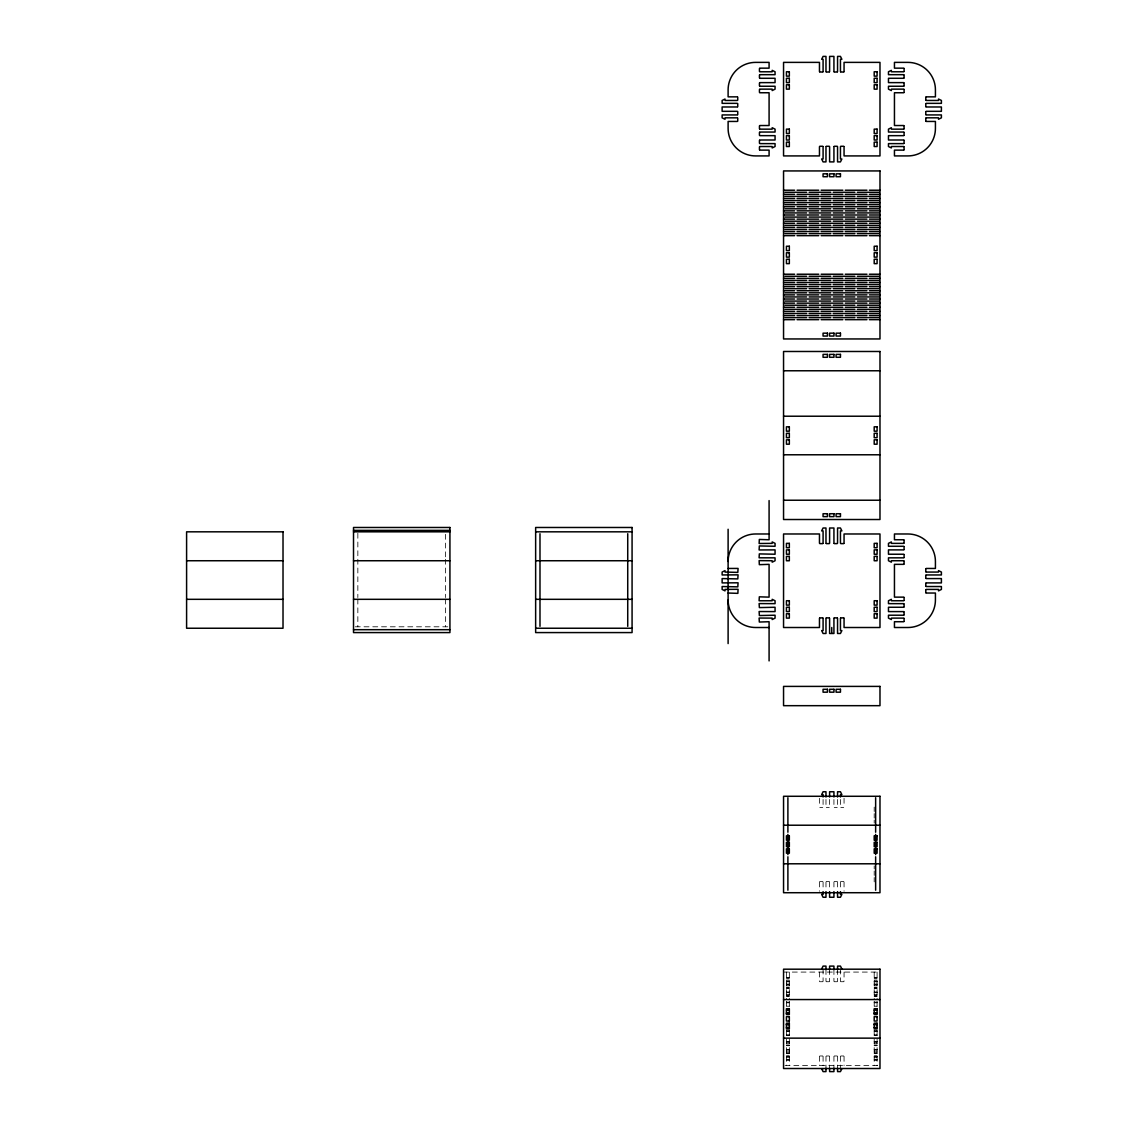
<?xml version="1.0" encoding="UTF-8"?>
<svg xmlns="http://www.w3.org/2000/svg" width="1128" height="1128" viewBox="0 0 1128 1128"><rect width="100%" height="100%" fill="white"/><g stroke="black" fill="none" stroke-linecap="round" stroke-linejoin="round"><path stroke-width="0.75" stroke-dasharray="5 3.75" d="M355.264 626.801L449.931 626.801M819.802 807.38L822.749 807.38M826.316 807.38L829.263 807.38M834.269 807.38L837.216 807.38M840.783 807.38L843.716 807.38M819.802 881.631L822.749 881.631M826.316 881.631L829.263 881.631M834.269 881.631L837.216 881.631M840.783 881.631L843.716 881.631M783.551 972.082L878.472 972.082M786.442 977.539L789.332 977.539M874.2 977.539L877.09 977.539M786.442 977.877L789.332 977.877M874.2 977.877L877.09 977.877M786.442 978.216L789.332 978.216M874.2 978.216L877.09 978.216M786.442 980.049L789.332 980.049M874.2 980.049L877.09 980.049M786.442 981.149L789.332 981.149M874.2 981.149L877.09 981.149M786.442 981.487L789.332 981.487M874.2 981.487L877.09 981.487M786.442 981.825L789.332 981.825M819.802 981.727L822.749 981.727M826.316 981.727L829.263 981.727M834.269 981.727L837.216 981.727M840.783 981.727L843.716 981.727M874.2 981.825L877.09 981.825M786.442 984.053L789.332 984.053M874.2 984.053L877.09 984.053M786.442 984.377L789.332 984.377M874.2 984.377L877.09 984.377M786.442 984.716L789.332 984.716M874.2 984.716L877.09 984.716M786.442 985.858L789.332 985.858M874.2 985.858L877.09 985.858M786.442 987.663L789.332 987.663M874.2 987.663L877.09 987.663M786.442 988.001L789.332 988.001M874.2 988.001L877.09 988.001M786.442 988.34L789.332 988.34M874.2 988.34L877.09 988.34M786.442 992.005L789.332 992.005M874.2 992.005L877.09 992.005M786.442 992.344L789.332 992.344M874.2 992.344L877.09 992.344M786.442 992.682L789.332 992.682M874.2 992.682L877.09 992.682M786.442 994.487L789.332 994.487M874.2 994.487L877.09 994.487M786.442 995.615L789.332 995.615M874.2 995.615L877.09 995.615M786.442 995.953L789.332 995.953M874.2 995.953L877.09 995.953M786.442 996.292L789.332 996.292M874.2 996.292L877.09 996.292M786.442 1002.129L789.332 1002.129M874.2 1002.129L877.09 1002.129M786.442 1002.468L789.332 1002.468M874.2 1002.468L877.09 1002.468M786.442 1002.792L789.332 1002.792M874.2 1002.792L877.09 1002.792M786.442 1006.218L789.332 1006.218M874.2 1006.218L877.09 1006.218M786.442 1030.809L789.332 1030.809M874.2 1030.809L877.09 1030.809M786.442 1031.147L789.332 1031.147M874.2 1031.147L877.09 1031.147M786.442 1031.485L789.332 1031.485M874.2 1031.485L877.09 1031.485M786.442 1034.912L789.332 1034.912M874.2 1034.912L877.09 1034.912M786.442 1035.25L789.332 1035.25M874.2 1035.25L877.09 1035.25M786.442 1035.589L789.332 1035.589M874.2 1035.589L877.09 1035.589M786.442 1041.426L789.332 1041.426M874.2 1041.426L877.09 1041.426M786.442 1041.75L789.332 1041.75M874.2 1041.75L877.09 1041.75M786.442 1042.089L789.332 1042.089M874.2 1042.089L877.09 1042.089M786.442 1043.231L789.332 1043.231M874.2 1043.231L877.09 1043.231M786.442 1045.036L789.332 1045.036M874.2 1045.036L877.09 1045.036M789.332 1045.346L786.442 1045.346L789.332 1045.374M786.442 1045.712L789.332 1045.712M874.2 1045.712L877.09 1045.712M786.442 1049.378L789.332 1049.378M874.2 1049.378L877.09 1049.378M786.442 1049.717L789.332 1049.717M874.2 1049.717L877.09 1049.717M786.442 1050.055L789.332 1050.055M874.2 1050.055L877.09 1050.055M786.442 1051.86L789.332 1051.86M874.2 1051.86L877.09 1051.86M786.442 1052.988L789.332 1052.988M874.2 1052.988L877.09 1052.988M786.442 1053.326L789.332 1053.326M874.2 1053.326L877.09 1053.326M786.442 1053.665L789.332 1053.665M874.2 1053.665L877.09 1053.665M786.442 1055.879L789.332 1055.879M874.2 1055.879L877.09 1055.879M819.802 1055.977L822.749 1055.977M826.316 1055.977L829.263 1055.977M834.269 1055.977L837.216 1055.977M840.783 1055.977L843.716 1055.977M786.442 1056.217L789.332 1056.217M874.2 1056.217L877.09 1056.217M786.442 1056.555L789.332 1056.555M874.2 1056.555L877.09 1056.555M786.442 1057.669L789.332 1057.669M874.2 1057.669L877.09 1057.669M786.442 1059.502L789.332 1059.502M874.2 1059.502L877.09 1059.502M786.442 1059.841L789.332 1059.841M874.2 1059.841L877.09 1059.841M786.442 1060.165L789.332 1060.165M874.2 1060.165L877.09 1060.165M785.06 1065.622L879.981 1065.622M877.09 972.082L877.09 998.872M877.09 1001.311L877.09 1006.557L874.2 1006.557L874.2 1001.311M877.09 1030.075L877.09 1038.521M877.09 1038.846L877.09 1065.622M874.2 807.112L874.2 811.497M874.2 813.626L874.2 818.011M874.2 820.141L874.2 823.059M874.2 865.951L874.2 868.87M874.2 870.999L874.2 875.384M874.2 877.514L874.2 881.885M874.2 972.082L874.2 998.872M874.2 1030.075L874.2 1038.521M874.2 1038.846L874.2 1065.622M844.054 798.314L844.054 807.042M844.054 881.969L844.054 891.275M844.054 972.082L844.054 981.388M844.054 1056.316L844.054 1065.622M840.445 799.484L840.445 807.042M840.445 881.969L840.445 889.527M840.445 969.008L840.445 981.388M840.445 1056.316L840.445 1068.709M837.554 799.484L837.554 807.042M837.554 881.969L837.554 889.527M837.554 969.502L837.554 981.388M837.554 1056.316L837.554 1068.202M833.93 799.484L833.93 807.042M833.93 881.969L833.93 889.527M833.93 969.502L833.93 981.388M833.93 1056.316L833.93 1068.202M829.602 799.484L829.602 807.042M829.602 881.969L829.602 889.527M829.602 969.502L829.602 981.388M829.602 1056.316L829.602 1068.202M825.978 799.484L825.978 807.042M825.978 881.969L825.978 889.527M825.978 969.502L825.978 981.388M825.978 1056.316L825.978 1068.202M823.087 799.484L823.087 807.042M823.087 881.969L823.087 889.527M823.087 969.008L823.087 981.388M823.087 1056.316L823.087 1065.607M819.464 798.314L819.464 807.042M819.464 881.969L819.464 891.275M819.464 972.082L819.464 981.388M819.464 1056.316L819.464 1065.622M789.332 972.082L789.332 998.872M789.332 1001.311L789.332 1006.557L786.442 1006.557L786.442 1001.311M789.332 1030.075L789.332 1038.521M789.332 1038.846L789.332 1065.622M786.442 972.082L786.442 998.872M786.442 1030.075L786.442 1038.521M786.442 1038.846L786.442 1065.622M445.602 534.319L445.602 558.275M445.602 559.248L445.602 597.558M445.602 599.081L445.602 626.801M357.844 533.262L357.844 558.275M357.844 559.248L357.844 597.558M357.844 599.081L357.844 626.801M877.09 1045.346L874.2 1045.346L877.09 1045.374"/><path stroke-width="1.5" d="M821.635 969.008L823.087 966.104L825.978 966.104L825.978 969.502M759.779 68.159L769.085 68.159L769.085 62.378L755.591 62.378A27.481 27.481 0 0 0 728.11 89.859L728.11 96.853L737.416 96.853M903.754 68.159L894.448 68.159L894.448 62.378L907.941 62.378A27.481 27.481 0 0 1 935.422 89.859L935.422 96.853L926.116 96.853M759.779 71.783L772.172 71.783L772.172 70.331L775.063 71.783L775.063 74.674L759.779 74.674M903.754 71.783L891.36 71.783L891.36 70.331L888.469 71.783L888.469 74.674L903.754 74.674M819.802 72.023L822.749 72.023M826.316 72.023L829.263 72.023M834.269 72.023L837.216 72.023M840.783 72.023L843.716 72.023M759.779 78.283L775.063 78.283L775.063 82.626L759.779 82.626M903.754 78.283L888.469 78.283L888.469 82.626L903.754 82.626M759.779 86.25L775.063 86.25L775.063 89.14L772.172 90.578L772.172 89.14L759.779 89.14M903.754 86.25L888.469 86.25L888.469 89.14L891.36 90.578L891.36 89.14L903.754 89.14M759.779 92.75L769.085 92.75L769.085 125.532L759.779 125.532M903.754 92.75L894.448 92.75L894.448 125.532L903.754 125.532M737.416 100.462L725.022 100.462L725.022 99.024L722.131 100.462L722.131 103.353L737.416 103.353M926.116 100.462L938.51 100.462L938.51 99.024L941.401 100.462L941.401 103.353L926.116 103.353M737.416 106.977L722.131 106.977L722.131 111.319L737.416 111.319M926.116 106.977L941.401 106.977L941.401 111.319L926.116 111.319M737.416 114.929L722.131 114.929L722.131 117.82L725.022 119.272L725.022 117.82L737.416 117.82M926.116 114.929L941.401 114.929L941.401 117.82L938.51 119.272L938.51 117.82L926.116 117.82M737.416 121.443L728.11 121.443L728.11 128.437A27.481 27.481 0 0 0 755.591 155.918L769.085 155.918L769.085 150.123L759.779 150.123M926.116 121.443L935.422 121.443L935.422 128.437A27.481 27.481 0 0 1 907.941 155.918L894.448 155.918L894.448 150.123L903.754 150.123M759.779 129.156L772.172 129.156L772.172 127.704L775.063 129.156L775.063 132.047L759.779 132.047M903.754 129.156L891.36 129.156L891.36 127.704L888.469 129.156L888.469 132.047L903.754 132.047M759.779 135.656L775.063 135.656L775.063 139.999L759.779 139.999M903.754 135.656L888.469 135.656L888.469 139.999L903.754 139.999M759.779 143.623L775.063 143.623L775.063 146.513L772.172 147.951L772.172 146.513L759.779 146.513M903.754 143.623L888.469 143.623L888.469 146.513L891.36 147.951L891.36 146.513L903.754 146.513M819.802 146.273L822.749 146.273M826.316 146.273L829.263 146.273M834.269 146.273L837.216 146.273M840.783 146.273L843.716 146.273M783.551 190.223L794.648 190.223M797.045 190.223L818.745 190.223M821.156 190.223L842.856 190.223M845.267 190.223L866.967 190.223M869.378 190.223L879.981 190.223M785.003 192.282L806.689 192.282M809.1 192.282L830.8 192.282M833.211 192.282L854.911 192.282M857.322 192.282L879.008 192.282M783.551 194.354L794.648 194.354M797.045 194.354L818.745 194.354M821.156 194.354L842.856 194.354M845.267 194.354L866.967 194.354M869.378 194.354L879.981 194.354M785.003 196.413L806.689 196.413M809.1 196.413L830.8 196.413M833.211 196.413L854.911 196.413M857.322 196.413L879.008 196.413M783.551 198.486L794.648 198.486M797.045 198.486L818.745 198.486M821.156 198.486L842.856 198.486M845.267 198.486L866.967 198.486M869.378 198.486L879.981 198.486M785.003 200.544L806.689 200.544M809.1 200.544L830.8 200.544M833.211 200.544L854.911 200.544M857.322 200.544L879.008 200.544M783.551 202.617L794.648 202.617M797.045 202.617L818.745 202.617M821.156 202.617L842.856 202.617M845.267 202.617L866.967 202.617M869.378 202.617L879.981 202.617M785.003 204.676L806.689 204.676M809.1 204.676L830.8 204.676M833.211 204.676L854.911 204.676M857.322 204.676L879.008 204.676M783.551 206.734L794.648 206.734M797.045 206.734L818.745 206.734M821.156 206.734L842.856 206.734M845.267 206.734L866.967 206.734M869.378 206.734L879.981 206.734M785.003 208.807L806.689 208.807M809.1 208.807L830.8 208.807M833.211 208.807L854.911 208.807M857.322 208.807L879.008 208.807M783.551 210.865L794.648 210.865M797.045 210.865L818.745 210.865M821.156 210.865L842.856 210.865M845.267 210.865L866.967 210.865M869.378 210.865L879.981 210.865M785.003 212.938L806.689 212.938M809.1 212.938L830.8 212.938M833.211 212.938L854.911 212.938M857.322 212.938L879.008 212.938M783.551 214.997L794.648 214.997M797.045 214.997L818.745 214.997M821.156 214.997L842.856 214.997M845.267 214.997L866.967 214.997M869.378 214.997L879.981 214.997M785.003 217.069L806.689 217.069M809.1 217.069L830.8 217.069M833.211 217.069L854.911 217.069M857.322 217.069L879.008 217.069M783.551 219.128L794.648 219.128M797.045 219.128L818.745 219.128M821.156 219.128L842.856 219.128M845.267 219.128L866.967 219.128M869.378 219.128L879.981 219.128M785.003 221.201L806.689 221.201M809.1 221.201L830.8 221.201M833.211 221.201L854.911 221.201M857.322 221.201L879.008 221.201M783.551 223.259L794.648 223.259M797.045 223.259L818.745 223.259M821.156 223.259L842.856 223.259M845.267 223.259L866.967 223.259M869.378 223.259L879.981 223.259M785.003 225.332L806.689 225.332M809.1 225.332L830.8 225.332M833.211 225.332L854.911 225.332M857.322 225.332L879.008 225.332M783.551 227.391L794.648 227.391M797.045 227.391L818.745 227.391M821.156 227.391L842.856 227.391M845.267 227.391L866.967 227.391M869.378 227.391L879.981 227.391M785.003 229.463L806.689 229.463M809.1 229.463L830.8 229.463M833.211 229.463L854.911 229.463M857.322 229.463L879.008 229.463M783.551 231.522L794.648 231.522M797.045 231.522L818.745 231.522M821.156 231.522L842.856 231.522M845.267 231.522L866.967 231.522M869.378 231.522L879.981 231.522M785.003 233.595L806.689 233.595M809.1 233.595L830.8 233.595M833.211 233.595L854.911 233.595M857.322 233.595L879.008 233.595M783.551 235.653L794.648 235.653M797.045 235.653L818.745 235.653M821.156 235.653L842.856 235.653M845.267 235.653L866.967 235.653M869.378 235.653L879.981 235.653M783.551 274.231L794.648 274.231M797.045 274.231L818.745 274.231M821.156 274.231L842.856 274.231M845.267 274.231L866.967 274.231M869.378 274.231L879.981 274.231M785.003 276.289L806.689 276.289M809.1 276.289L830.8 276.289M833.211 276.289L854.911 276.289M857.322 276.289L879.008 276.289M783.551 278.362L794.648 278.362M797.045 278.362L818.745 278.362M821.156 278.362L842.856 278.362M845.267 278.362L866.967 278.362M869.378 278.362L879.981 278.362M785.003 280.421L806.689 280.421M809.1 280.421L830.8 280.421M833.211 280.421L854.911 280.421M857.322 280.421L879.008 280.421M783.551 282.493L794.648 282.493M797.045 282.493L818.745 282.493M821.156 282.493L842.856 282.493M845.267 282.493L866.967 282.493M869.378 282.493L879.981 282.493M785.003 284.552L806.689 284.552M809.1 284.552L830.8 284.552M833.211 284.552L854.911 284.552M857.322 284.552L879.008 284.552M783.551 286.625L794.648 286.625M797.045 286.625L818.745 286.625M821.156 286.625L842.856 286.625M845.267 286.625L866.967 286.625M869.378 286.625L879.981 286.625M785.003 288.683L806.689 288.683M809.1 288.683L830.8 288.683M833.211 288.683L854.911 288.683M857.322 288.683L879.008 288.683M783.551 290.756L794.648 290.756M797.045 290.756L818.745 290.756M821.156 290.756L842.856 290.756M845.267 290.756L866.967 290.756M869.378 290.756L879.981 290.756M785.003 292.815L806.689 292.815M809.1 292.815L830.8 292.815M833.211 292.815L854.911 292.815M857.322 292.815L879.008 292.815M783.551 294.887L794.648 294.887M797.045 294.887L818.745 294.887M821.156 294.887L842.856 294.887M845.267 294.887L866.967 294.887M869.378 294.887L879.981 294.887M785.003 296.946L806.689 296.946M809.1 296.946L830.8 296.946M833.211 296.946L854.911 296.946M857.322 296.946L879.008 296.946M783.551 299.019L794.648 299.019M797.045 299.019L818.745 299.019M821.156 299.019L842.856 299.019M845.267 299.019L866.967 299.019M869.378 299.019L879.981 299.019M785.003 301.077L806.689 301.077M809.1 301.077L830.8 301.077M833.211 301.077L854.911 301.077M857.322 301.077L879.008 301.077M783.551 303.15L794.648 303.15M797.045 303.15L818.745 303.15M821.156 303.15L842.856 303.15M845.267 303.15L866.967 303.15M869.378 303.15L879.981 303.15M785.003 305.209L806.689 305.209M809.1 305.209L830.8 305.209M833.211 305.209L854.911 305.209M857.322 305.209L879.008 305.209M783.551 307.281L794.648 307.281M797.045 307.281L818.745 307.281M821.156 307.281L842.856 307.281M845.267 307.281L866.967 307.281M869.378 307.281L879.981 307.281M785.003 309.34L806.689 309.34M809.1 309.34L830.8 309.34M833.211 309.34L854.911 309.34M857.322 309.34L879.008 309.34M783.551 311.398L794.648 311.398M797.045 311.398L818.745 311.398M821.156 311.398L842.856 311.398M845.267 311.398L866.967 311.398M869.378 311.398L879.981 311.398M785.003 313.471L806.689 313.471M809.1 313.471L830.8 313.471M833.211 313.471L854.911 313.471M857.322 313.471L879.008 313.471M783.551 315.53L794.648 315.53M797.045 315.53L818.745 315.53M821.156 315.53L842.856 315.53M845.267 315.53L866.967 315.53M869.378 315.53L879.981 315.53M785.003 317.602L806.689 317.602M809.1 317.602L830.8 317.602M833.211 317.602L854.911 317.602M857.322 317.602L879.008 317.602M783.551 319.661L794.648 319.661M797.045 319.661L818.745 319.661M821.156 319.661L842.856 319.661M845.267 319.661L866.967 319.661M869.378 319.661L879.981 319.661M783.551 370.774L879.981 370.774M783.551 416.218L879.981 416.218M783.551 454.781L879.981 454.781M783.551 500.226L879.981 500.226M353.515 530.371L449.931 530.371M353.515 531.824L449.931 531.824M535.645 531.824L632.075 531.824M769.085 533.981L755.591 533.981A27.481 27.481 0 0 0 728.11 561.462M903.754 539.762L894.448 539.762L894.448 533.981L907.941 533.981A27.481 27.481 0 0 1 935.422 561.462L935.422 568.456L926.116 568.456M903.754 543.372L891.36 543.372L891.36 541.933L888.469 543.372L888.469 546.276L903.754 546.276M819.802 543.625L822.749 543.625M826.316 543.625L829.263 543.625M834.269 543.625L837.216 543.625M840.783 543.625L843.716 543.625M903.754 549.886L888.469 549.886L888.469 554.229L903.754 554.229M903.754 557.838L888.469 557.838L888.469 560.729L891.36 562.181L891.36 560.729L903.754 560.729M186.599 560.743L283.015 560.743M353.515 560.743L449.931 560.743M535.645 560.743L632.075 560.743M903.754 564.352L894.448 564.352L894.448 597.135L903.754 597.135M728.11 568.456L738.079 568.427L737.811 572.389L725.022 572.065L725.022 570.613L722.131 572.065L722.131 574.956L738.065 574.843L737.811 578.904L722.131 578.579L722.131 582.908L738.065 582.795L737.811 586.856L722.131 586.532L722.131 589.422L725.022 590.875L725.022 589.422L738.065 589.309L737.867 593.356L728.11 593.032M926.116 572.065L938.51 572.065L938.51 570.613L941.401 572.065L941.401 574.956L926.116 574.956M926.116 578.579L941.401 578.579L941.401 582.908L926.116 582.908M926.116 586.532L941.401 586.532L941.401 589.422L938.51 590.875L938.51 589.422L926.116 589.422M926.116 593.032L935.422 593.032L935.422 600.025A27.481 27.481 0 0 1 907.941 627.506L894.448 627.506L894.448 621.725L903.754 621.725M186.599 599.321L283.015 599.321M353.515 599.321L449.931 599.321M535.645 599.321L632.075 599.321M903.754 600.759L891.36 600.759L891.36 599.306L888.469 600.759L888.469 603.649L903.754 603.649M903.754 607.259L888.469 607.259L888.469 611.602L903.754 611.602M903.754 615.211L888.469 615.211L888.469 618.116L891.36 619.554L891.36 618.116L903.754 618.116M819.802 617.862L822.749 617.862M826.316 617.862L829.263 617.862M834.269 617.862L837.216 617.862M840.783 617.862L843.716 617.862M769.085 627.506L755.591 627.506A27.481 27.481 0 0 1 728.11 600.025M535.645 628.24L632.075 628.24M353.515 629.692L449.931 629.692M783.551 825.217L879.981 825.217M783.551 863.794L879.981 863.794M783.551 999.563L879.981 999.563M786.442 1010.18L789.332 1010.18M874.2 1010.18L877.09 1010.18M786.442 1013.071L789.332 1013.071M874.2 1013.071L877.09 1013.071M786.442 1013.409L789.332 1013.409M874.2 1013.409L877.09 1013.409M789.332 1016.68L786.442 1016.68L786.442 1021.051L789.332 1021.023M786.442 1024.309L789.332 1024.309M874.2 1024.309L877.09 1024.309M786.442 1024.647L789.332 1024.647M874.2 1024.647L877.09 1024.647M786.442 1027.537L789.332 1027.537M874.2 1027.537L877.09 1027.537M783.551 1038.141L879.981 1038.141M823.087 1068.709L821.635 1068.709L823.087 1071.6L825.978 1071.6L825.978 1068.202M840.445 1068.709L841.883 1068.709L840.445 1071.6L837.554 1071.6L837.554 1068.202M841.883 969.008L840.445 966.104L837.554 966.104L837.554 969.502M925.778 97.191L925.778 100.124M925.778 103.691L925.778 106.638M925.778 111.658L925.778 114.591M925.778 118.158L925.778 121.105M925.778 568.78L925.778 571.727M925.778 575.294L925.778 578.241M925.778 583.246L925.778 586.193M925.778 589.761L925.778 592.708M904.092 68.498L904.092 71.445M904.092 75.012L904.092 77.945M904.092 82.964L904.092 85.911M904.092 89.479L904.092 92.411M904.092 125.871L904.092 128.818M904.092 132.385L904.092 135.318M904.092 140.337L904.092 143.284M904.092 146.851L904.092 149.784M904.092 540.101L904.092 543.047M904.092 546.615L904.092 549.548M904.092 554.567L904.092 557.5M904.092 561.067L904.092 564.014M904.092 597.473L904.092 600.42M904.092 603.988L904.092 606.92M904.092 611.94L904.092 614.873M904.092 618.44L904.092 621.387M875.638 797.736L875.638 832.21M875.638 834.382L875.638 840.896M875.638 841.883L875.638 847.791M875.638 848.848L875.638 854.629M875.638 856.801L875.638 890.203M844.054 71.684L844.054 62.378L879.981 62.378L879.981 155.918L844.054 155.918L844.054 146.612M844.054 543.287L844.054 533.981L879.981 533.981L879.981 627.506L844.054 627.506L844.054 618.2M840.445 71.684L840.445 59.29L841.883 59.29L840.445 56.4L837.554 56.4L837.554 71.684M840.445 146.612L840.445 158.992L841.883 158.992L840.445 161.896L837.554 161.896L837.554 146.612M840.445 543.287L840.445 530.893L841.883 530.893L840.445 528.003L837.554 528.003L837.554 543.287M840.445 618.2L840.445 630.594L841.883 630.594L840.445 633.485L837.554 633.485L837.554 618.2M840.445 796.96L840.445 794.648L841.883 794.648L840.445 791.757L837.554 791.757L837.554 796.988M840.445 891.656L840.445 894.349L841.883 894.349L840.445 897.254L837.554 897.254L837.554 891.642M833.93 71.684L833.93 56.4L829.602 56.4L829.602 71.684M833.93 146.612L833.93 161.896L829.602 161.896L829.602 146.612M833.93 543.287L833.93 528.003L829.602 528.003L829.602 543.287M833.93 618.2L833.93 633.485L829.602 633.485L829.602 618.2M833.93 796.988L833.93 791.757L829.602 791.757L829.602 796.988M833.93 891.642L833.93 897.254L829.602 897.254L829.602 891.642M833.93 969.502L833.93 966.104L829.602 966.104L829.602 969.502M833.93 1068.202L833.93 1071.6L829.602 1071.6L829.602 1068.202M831.759 627.506L831.759 633.301M825.978 71.684L825.978 56.4L823.087 56.4L821.635 59.29L823.087 59.29L823.087 71.684M825.978 146.612L825.978 161.896L823.087 161.896L821.635 158.992L823.087 158.992L823.087 146.612M825.978 543.287L825.978 528.003L823.087 528.003L821.635 530.893L823.087 530.893L823.087 543.287M825.978 618.2L825.978 633.485L823.087 633.485L821.635 630.594L823.087 630.594L823.087 618.2M825.978 796.988L825.978 791.757L823.087 791.757L821.635 794.648L823.087 794.648L823.087 796.96M825.978 891.642L825.978 897.254L823.087 897.254L821.635 894.349L823.087 894.349L823.087 891.656M819.464 71.684L819.464 62.378L783.551 62.378L783.551 155.918L819.464 155.918L819.464 146.612M819.464 543.287L819.464 533.981L783.551 533.981L783.551 627.506L819.464 627.506L819.464 618.2M789.332 1016.666L789.332 1021.051M787.894 797.736L787.894 832.21M787.894 834.382L787.894 840.896M787.894 841.883L787.894 847.791M787.894 848.848L787.894 854.629M787.894 856.801L787.894 890.203M769.085 500.578L769.085 539.762L759.327 539.452L759.13 543.499L772.172 543.372L772.172 541.933L775.063 543.372L775.063 546.276L759.327 545.952L759.116 549.956L775.063 549.886L775.063 554.229L759.327 553.904L759.102 557.81L775.063 557.838L775.063 560.729L772.172 562.181L772.172 560.729L759.13 560.616L759.327 564.663L769.085 564.352L769.085 597.135L759.327 596.825L759.102 600.773L772.172 600.759L772.172 599.306L775.063 600.759L775.063 603.649L759.116 603.579L759.37 607.597L775.063 607.259L775.063 611.602L759.116 611.531L759.37 615.55L775.063 615.211L775.063 618.116L772.172 619.554L772.172 618.116L759.116 618.045L759.327 622.036L769.085 621.725L769.085 660.909M759.44 68.498L759.44 71.445M759.44 75.012L759.44 77.945M759.44 82.964L759.44 85.911M759.44 89.479L759.44 92.411M759.44 125.871L759.44 128.818M759.44 132.385L759.44 135.318M759.44 140.337L759.44 143.284M759.44 146.851L759.44 149.784M737.74 97.191L737.74 100.124M737.74 103.691L737.74 106.638M737.74 111.658L737.74 114.591M737.74 118.158L737.74 121.105M728.11 529.258L728.11 643.594M627.732 533.727L627.732 626.336M539.988 533.727L539.988 626.336M789.332 71.755L786.442 71.755L786.442 76.14L789.332 76.14L789.332 71.755M877.09 71.755L874.2 71.755L874.2 76.14L877.09 76.14L877.09 71.755M789.332 78.269L786.442 78.269L786.442 82.654L789.332 82.654L789.332 78.269M877.09 78.269L874.2 78.269L874.2 82.654L877.09 82.654L877.09 78.269M789.332 84.769L786.442 84.769L786.442 89.154L789.332 89.154L789.332 84.769M877.09 84.769L874.2 84.769L874.2 89.154L877.09 89.154L877.09 84.769M789.332 129.128L786.442 129.128L786.442 133.513L789.332 133.513L789.332 129.128M877.09 129.128L874.2 129.128L874.2 133.513L877.09 133.513L877.09 129.128M789.332 135.642L786.442 135.642L786.442 140.027L789.332 140.027L789.332 135.642M877.09 135.642L874.2 135.642L874.2 140.027L877.09 140.027L877.09 135.642M789.332 142.142L786.442 142.142L786.442 146.527L789.332 146.527L789.332 142.142M877.09 142.142L874.2 142.142L874.2 146.527L877.09 146.527L877.09 142.142M879.981 170.934L783.551 170.934L783.551 338.95L879.981 338.95L879.981 170.934M827.444 173.825L823.059 173.825L823.059 176.715L827.444 176.715L827.444 173.825M833.959 173.825L829.573 173.825L829.573 176.715L833.959 176.715L833.959 173.825M840.459 173.825L836.088 173.825L836.088 176.715L840.459 176.715L840.459 173.825M789.332 246.242L786.442 246.242L786.442 250.627L789.332 250.627L789.332 246.242M877.09 246.242L874.2 246.242L874.2 250.627L877.09 250.627L877.09 246.242M789.332 252.757L786.442 252.757L786.442 257.128L789.332 257.128L789.332 252.757M877.09 252.757L874.2 252.757L874.2 257.128L877.09 257.128L877.09 252.757M789.332 259.257L786.442 259.257L786.442 263.642L789.332 263.642L789.332 259.257M877.09 259.257L874.2 259.257L874.2 263.642L877.09 263.642L877.09 259.257M827.444 333.169L823.059 333.169L823.059 336.059L827.444 336.059L827.444 333.169M833.959 333.169L829.573 333.169L829.573 336.059L833.959 336.059L833.959 333.169M840.459 333.169L836.088 333.169L836.088 336.059L840.459 336.059L840.459 333.169M879.981 351.485L783.551 351.485L783.551 519.514L879.981 519.514L879.981 351.485M827.444 354.389L823.059 354.389L823.059 357.28L827.444 357.28L827.444 354.389M833.959 354.389L829.573 354.389L829.573 357.28L833.959 357.28L833.959 354.389M840.459 354.389L836.088 354.389L836.088 357.28L840.459 357.28L840.459 354.389M789.332 426.807L786.442 426.807L786.442 431.178L789.332 431.178L789.332 426.807M877.09 426.807L874.2 426.807L874.2 431.178L877.09 431.178L877.09 426.807M789.332 433.307L786.442 433.307L786.442 437.692L789.332 437.692L789.332 433.307M877.09 433.307L874.2 433.307L874.2 437.692L877.09 437.692L877.09 433.307M789.332 439.821L786.442 439.821L786.442 444.206L789.332 444.206L789.332 439.821M877.09 439.821L874.2 439.821L874.2 444.206L877.09 444.206L877.09 439.821M827.444 513.734L823.059 513.734L823.059 516.624L827.444 516.624L827.444 513.734M833.959 513.734L829.573 513.734L829.573 516.624L833.959 516.624L833.959 513.734M840.459 513.734L836.088 513.734L836.088 516.624L840.459 516.624L840.459 513.734M449.931 527.481L353.515 527.481L353.515 632.582L449.931 632.582L449.931 527.481M632.075 527.481L535.645 527.481L535.645 632.582L632.075 632.582L632.075 527.481M283.015 531.824L186.599 531.824L186.599 628.24L283.015 628.24L283.015 531.824M789.332 543.358L786.442 543.358L786.442 547.743L789.332 547.743L789.332 543.358M877.09 543.358L874.2 543.358L874.2 547.743L877.09 547.743L877.09 543.358M789.332 549.872L786.442 549.872L786.442 554.243L789.332 554.243L789.332 549.872M877.09 549.872L874.2 549.872L874.2 554.243L877.09 554.243L877.09 549.872M789.332 556.372L786.442 556.372L786.442 560.757L789.332 560.757L789.332 556.372M877.09 556.372L874.2 556.372L874.2 560.757L877.09 560.757L877.09 556.372M789.332 600.731L786.442 600.731L786.442 605.116L789.332 605.116L789.332 600.731M877.09 600.731L874.2 600.731L874.2 605.116L877.09 605.116L877.09 600.731M789.332 607.245L786.442 607.245L786.442 611.616L789.332 611.616L789.332 607.245M877.09 607.245L874.2 607.245L874.2 611.616L877.09 611.616L877.09 607.245M789.332 613.745L786.442 613.745L786.442 618.13L789.332 618.13L789.332 613.745M877.09 613.745L874.2 613.745L874.2 618.13L877.09 618.13L877.09 613.745M879.981 686.402L783.551 686.402L783.551 705.677L879.981 705.677L879.981 686.402M827.444 689.293L823.059 689.293L823.059 692.183L827.444 692.183L827.444 689.293M833.959 689.293L829.573 689.293L829.573 692.183L833.959 692.183L833.959 689.293M840.459 689.293L836.088 689.293L836.088 692.183L840.459 692.183L840.459 689.293M879.981 796.283L783.551 796.283L783.551 892.713L879.981 892.713L879.981 796.283M789.332 835.806L786.442 835.806L786.442 840.191L789.332 840.191L789.332 835.806M877.09 835.806L874.2 835.806L874.2 840.191L877.09 840.191L877.09 835.806M789.332 842.306L786.442 842.306L786.442 846.691L789.332 846.691L789.332 842.306M877.09 842.306L874.2 842.306L874.2 846.691L877.09 846.691L877.09 842.306M789.332 848.82L786.442 848.82L786.442 853.205L789.332 853.205L789.332 848.82M877.09 848.82L874.2 848.82L874.2 853.205L877.09 853.205L877.09 848.82M879.981 969.192L783.551 969.192L783.551 1068.512L879.981 1068.512L879.981 969.192M789.332 1008.728L786.442 1008.728L786.442 1014.537L789.332 1014.537L789.332 1008.728M877.09 1008.728L874.2 1008.728L874.2 1014.537L877.09 1014.537L877.09 1008.728M877.09 1016.68L874.2 1016.68L874.2 1021.051L877.09 1021.023L877.09 1016.666M789.332 1023.166L786.442 1023.166L786.442 1028.976L789.332 1028.976L789.332 1023.166M877.09 1023.166L874.2 1023.166L874.2 1028.976L877.09 1028.976L877.09 1023.166"/></g></svg>
